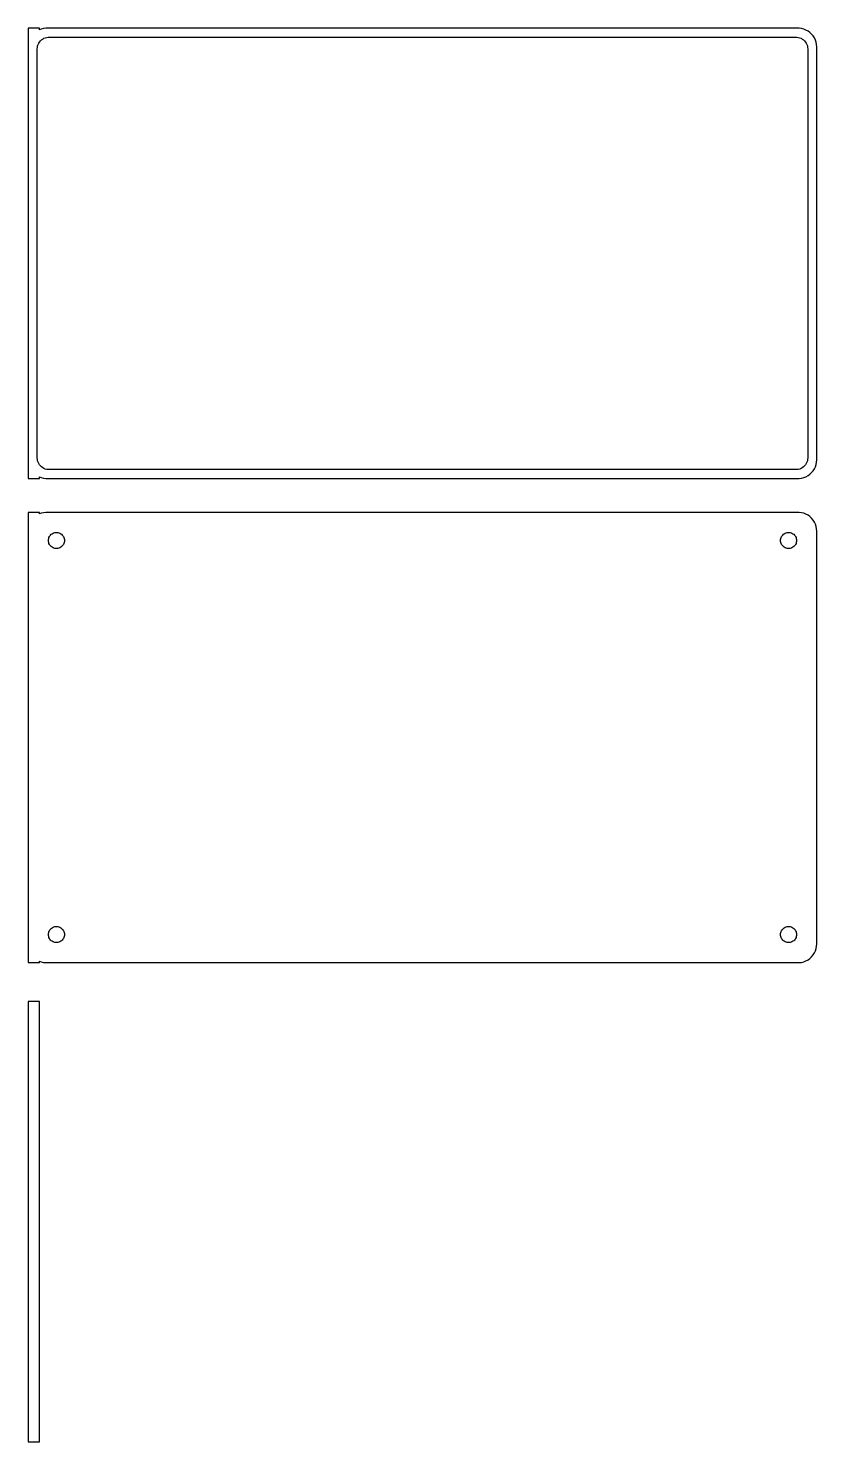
# Model space of a CAD drawing. Header units: metres. Extents: x -105 to 105, y 70 to 447.
import ezdxf

# ---------------------------------------------------------------- set-up
doc = ezdxf.new("R2010")
doc.units = ezdxf.units.M

msp = doc.modelspace()

# ---------------------------------------------------------------- linework, layer by layer
for p, q in [((-102, 446.99), (-105, 446.99)), ((-105, 446.99), (-105, 327.01)), ((-102, 446.575), (-102, 446.99)), ((-101.545, 446.755), (-102, 446.575)), ((-100.937, 446.911), (-101.545, 446.755)), ((-100.314, 446.99), (-100.937, 446.911)), ((-100.825, 444.317), (-100.462, 444.461)), ((-100.462, 444.461), (-100.083, 444.558)), ((100.314, 446.99), (-100.314, 446.99)), ((-100.083, 444.558), (-99.6955, 444.607)), ((-99.6955, 444.607), (99.6955, 444.607)), ((99.6955, 444.607), (100.083, 444.558)), ((100.083, 444.558), (100.462, 444.461)), ((100.937, 446.911), (100.314, 446.99)), ((100.462, 444.461), (100.825, 444.317)), ((101.545, 446.755), (100.937, 446.911)), ((102.129, 446.524), (101.545, 446.755)), ((102.679, 446.222), (102.129, 446.524)), ((103.187, 445.853), (102.679, 446.222)), ((103.645, 445.423), (103.187, 445.853)), ((104.045, 444.939), (103.645, 445.423)), ((104.382, 444.409), (104.045, 444.939)), ((-102.613, 441.5), (-102.588, 441.89)), ((-102.613, 332.5), (-102.613, 441.5)), ((-102.588, 441.89), (-102.515, 442.274)), ((-102.515, 442.274), (-102.394, 442.646)), ((-102.394, 442.646), (-102.228, 443)), ((-102.228, 443), (-102.018, 443.33)), ((-102.018, 443.33), (-101.769, 443.631)), ((-101.769, 443.631), (-101.484, 443.899)), ((-101.484, 443.899), (-101.168, 444.128)), ((-101.168, 444.128), (-100.825, 444.317)), ((100.825, 444.317), (101.168, 444.128)), ((101.168, 444.128), (101.484, 443.899)), ((101.484, 443.899), (101.769, 443.631)), ((101.769, 443.631), (102.018, 443.33)), ((102.018, 443.33), (102.228, 443)), ((102.228, 443), (102.394, 442.646)), ((102.394, 442.646), (102.515, 442.274)), ((102.515, 442.274), (102.588, 441.89)), ((102.588, 441.89), (102.613, 441.5)), ((102.613, 441.5), (102.613, 332.5)), ((104.649, 443.841), (104.382, 444.409)), ((104.843, 443.243), (104.649, 443.841)), ((104.961, 442.627), (104.843, 443.243)), ((105, 442), (104.961, 442.627)), ((105, 332), (105, 442)), ((-102.588, 332.11), (-102.613, 332.5)), ((-102.515, 331.726), (-102.588, 332.11)), ((-102.394, 331.354), (-102.515, 331.726)), ((102.515, 331.726), (102.394, 331.354)), ((102.588, 332.11), (102.515, 331.726)), ((102.613, 332.5), (102.588, 332.11)), ((104.961, 331.373), (105, 332)), ((-102.228, 331), (-102.394, 331.354)), ((-102.018, 330.67), (-102.228, 331)), ((-101.769, 330.369), (-102.018, 330.67)), ((-101.484, 330.101), (-101.769, 330.369)), ((-101.168, 329.872), (-101.484, 330.101)), ((-100.825, 329.683), (-101.168, 329.872)), ((-100.462, 329.539), (-100.825, 329.683)), ((-100.083, 329.442), (-100.462, 329.539)), ((-99.6955, 329.393), (-100.083, 329.442)), ((99.6955, 329.393), (-99.6955, 329.393)), ((100.083, 329.442), (99.6955, 329.393)), ((100.462, 329.539), (100.083, 329.442)), ((100.825, 329.683), (100.462, 329.539)), ((101.168, 329.872), (100.825, 329.683)), ((101.484, 330.101), (101.168, 329.872)), ((101.769, 330.369), (101.484, 330.101)), ((102.018, 330.67), (101.769, 330.369)), ((102.228, 331), (102.018, 330.67)), ((102.129, 327.476), (102.679, 327.778)), ((102.394, 331.354), (102.228, 331)), ((102.679, 327.778), (103.187, 328.147)), ((103.187, 328.147), (103.645, 328.577)), ((103.645, 328.577), (104.045, 329.061)), ((104.045, 329.061), (104.382, 329.591)), ((104.382, 329.591), (104.649, 330.159)), ((104.649, 330.159), (104.843, 330.757)), ((104.843, 330.757), (104.961, 331.373)), ((-105, 327.01), (-102, 327.01)), ((-102, 327.425), (-101.545, 327.245)), ((-102, 327.01), (-102, 327.425)), ((-101.545, 327.245), (-100.937, 327.089)), ((-100.937, 327.089), (-100.314, 327.01)), ((-100.314, 327.01), (100.314, 327.01)), ((100.314, 327.01), (100.937, 327.089)), ((100.937, 327.089), (101.545, 327.245)), ((101.545, 327.245), (102.129, 327.476)), ((-102, 317.979), (-105, 317.979)), ((-105, 317.979), (-105, 198.021)), ((-102, 317.575), (-102, 317.979)), ((-101.545, 317.755), (-102, 317.575)), ((-100.937, 317.911), (-101.545, 317.755)), ((-100.314, 317.99), (-100.937, 317.911)), ((100.314, 317.99), (-100.314, 317.99)), ((100.937, 317.911), (100.314, 317.99)), ((101.545, 317.755), (100.937, 317.911)), ((102.129, 317.524), (101.545, 317.755)), ((102.679, 317.222), (102.129, 317.524)), ((103.187, 316.853), (102.679, 317.222)), ((103.645, 316.423), (103.187, 316.853)), ((104.045, 315.939), (103.645, 316.423)), ((-97.9001, 312.597), (-97.6341, 312.631)), ((-97.6341, 312.631), (-97.3659, 312.631)), ((-97.3659, 312.631), (-97.0999, 312.597)), ((97.0999, 312.597), (97.3659, 312.631)), ((97.3659, 312.631), (97.6341, 312.631)), ((97.6341, 312.631), (97.9001, 312.597)), ((104.382, 315.409), (104.045, 315.939)), ((104.649, 314.841), (104.382, 315.409)), ((104.843, 314.243), (104.649, 314.841)), ((104.961, 313.627), (104.843, 314.243)), ((105, 313), (104.961, 313.627)), ((105, 203), (105, 313)), ((-99.6353, 310.5), (-99.6185, 310.768)), ((-99.6185, 310.232), (-99.6353, 310.5)), ((-99.6185, 310.768), (-99.5682, 311.031)), ((-99.5682, 309.969), (-99.6185, 310.232)), ((-99.5682, 311.031), (-99.4853, 311.286)), ((-99.4853, 309.714), (-99.5682, 309.969)), ((-99.4853, 311.286), (-99.3712, 311.529)), ((-99.3712, 309.471), (-99.4853, 309.714)), ((-99.3712, 311.529), (-99.2275, 311.755)), ((-99.2275, 309.245), (-99.3712, 309.471)), ((-99.2275, 311.755), (-99.0566, 311.962)), ((-99.0566, 309.038), (-99.2275, 309.245)), ((-99.0566, 311.962), (-98.8611, 312.145)), ((-98.8611, 308.855), (-99.0566, 309.038)), ((-98.8611, 312.145), (-98.6441, 312.303)), ((-98.6441, 308.697), (-98.8611, 308.855)), ((-98.6441, 312.303), (-98.4092, 312.432)), ((-98.4092, 312.432), (-98.1598, 312.531)), ((-98.1598, 312.531), (-97.9001, 312.597)), ((-97.0999, 312.597), (-96.8401, 312.531)), ((-96.8401, 312.531), (-96.5908, 312.432)), ((-96.5908, 312.432), (-96.3559, 312.303)), ((-96.3559, 312.303), (-96.1389, 312.145)), ((-96.1389, 308.855), (-96.3559, 308.697)), ((-96.1389, 312.145), (-95.9434, 311.962)), ((-95.9434, 309.038), (-96.1389, 308.855)), ((-95.9434, 311.962), (-95.7725, 311.755)), ((-95.7725, 309.245), (-95.9434, 309.038)), ((-95.7725, 311.755), (-95.6288, 311.529)), ((-95.6288, 309.471), (-95.7725, 309.245)), ((-95.6288, 311.529), (-95.5146, 311.286)), ((-95.5146, 309.714), (-95.6288, 309.471)), ((-95.5146, 311.286), (-95.4318, 311.031)), ((-95.4318, 309.969), (-95.5146, 309.714)), ((-95.4318, 311.031), (-95.3815, 310.768)), ((-95.3815, 310.232), (-95.4318, 309.969)), ((-95.3815, 310.768), (-95.3647, 310.5)), ((-95.3647, 310.5), (-95.3815, 310.232)), ((95.3647, 310.5), (95.3815, 310.768)), ((95.3815, 310.232), (95.3647, 310.5)), ((95.3815, 310.768), (95.4318, 311.031)), ((95.4318, 309.969), (95.3815, 310.232)), ((95.4318, 311.031), (95.5146, 311.286)), ((95.5146, 309.714), (95.4318, 309.969)), ((95.5146, 311.286), (95.6288, 311.529)), ((95.6288, 309.471), (95.5146, 309.714)), ((95.6288, 311.529), (95.7725, 311.755)), ((95.7725, 309.245), (95.6288, 309.471)), ((95.7725, 311.755), (95.9434, 311.962)), ((95.9434, 309.038), (95.7725, 309.245)), ((95.9434, 311.962), (96.1389, 312.145)), ((96.1389, 308.855), (95.9434, 309.038)), ((96.1389, 312.145), (96.3559, 312.303)), ((96.3559, 308.697), (96.1389, 308.855)), ((96.3559, 312.303), (96.5908, 312.432)), ((96.5908, 312.432), (96.8401, 312.531)), ((96.8401, 312.531), (97.0999, 312.597)), ((97.9001, 312.597), (98.1598, 312.531)), ((98.1598, 312.531), (98.4092, 312.432)), ((98.4092, 312.432), (98.6441, 312.303)), ((98.6441, 312.303), (98.8611, 312.145)), ((98.8611, 308.855), (98.6441, 308.697)), ((98.8611, 312.145), (99.0566, 311.962)), ((99.0566, 309.038), (98.8611, 308.855)), ((99.0566, 311.962), (99.2275, 311.755)), ((99.2275, 309.245), (99.0566, 309.038)), ((99.2275, 311.755), (99.3712, 311.529)), ((99.3712, 309.471), (99.2275, 309.245)), ((99.3712, 311.529), (99.4853, 311.286)), ((99.4853, 309.714), (99.3712, 309.471)), ((99.4853, 311.286), (99.5682, 311.031)), ((99.5682, 309.969), (99.4853, 309.714)), ((99.5682, 311.031), (99.6185, 310.768)), ((99.6185, 310.232), (99.5682, 309.969)), ((99.6185, 310.768), (99.6353, 310.5)), ((99.6353, 310.5), (99.6185, 310.232)), ((-98.4092, 308.568), (-98.6441, 308.697)), ((-98.1598, 308.469), (-98.4092, 308.568)), ((-97.9001, 308.403), (-98.1598, 308.469)), ((-97.6341, 308.369), (-97.9001, 308.403)), ((-97.3659, 308.369), (-97.6341, 308.369)), ((-97.0999, 308.403), (-97.3659, 308.369)), ((-96.8401, 308.469), (-97.0999, 308.403)), ((-96.5908, 308.568), (-96.8401, 308.469)), ((-96.3559, 308.697), (-96.5908, 308.568)), ((96.5908, 308.568), (96.3559, 308.697)), ((96.8401, 308.469), (96.5908, 308.568)), ((97.0999, 308.403), (96.8401, 308.469)), ((97.3659, 308.369), (97.0999, 308.403)), ((97.6341, 308.369), (97.3659, 308.369)), ((97.9001, 308.403), (97.6341, 308.369)), ((98.1598, 308.469), (97.9001, 308.403)), ((98.4092, 308.568), (98.1598, 308.469)), ((98.6441, 308.697), (98.4092, 308.568)), ((-98.8611, 207.145), (-98.6441, 207.303)), ((-98.6441, 207.303), (-98.4092, 207.432)), ((-98.4092, 207.432), (-98.1598, 207.531)), ((-98.1598, 207.531), (-97.9001, 207.597)), ((-97.9001, 207.597), (-97.6341, 207.631)), ((-97.6341, 207.631), (-97.3659, 207.631)), ((-97.3659, 207.631), (-97.0999, 207.597)), ((-97.0999, 207.597), (-96.8401, 207.531)), ((-96.8401, 207.531), (-96.5908, 207.432)), ((-96.5908, 207.432), (-96.3559, 207.303)), ((-96.3559, 207.303), (-96.1389, 207.145)), ((96.1389, 207.145), (96.3559, 207.303)), ((96.3559, 207.303), (96.5908, 207.432)), ((96.5908, 207.432), (96.8401, 207.531)), ((96.8401, 207.531), (97.0999, 207.597)), ((97.0999, 207.597), (97.3659, 207.631)), ((97.3659, 207.631), (97.6341, 207.631)), ((97.6341, 207.631), (97.9001, 207.597)), ((97.9001, 207.597), (98.1598, 207.531)), ((98.1598, 207.531), (98.4092, 207.432)), ((98.4092, 207.432), (98.6441, 207.303)), ((98.6441, 207.303), (98.8611, 207.145)), ((-99.6353, 205.5), (-99.6185, 205.768)), ((-99.6185, 205.232), (-99.6353, 205.5)), ((-99.6185, 205.768), (-99.5682, 206.031)), ((-99.5682, 204.969), (-99.6185, 205.232)), ((-99.5682, 206.031), (-99.4853, 206.286)), ((-99.4853, 204.714), (-99.5682, 204.969)), ((-99.4853, 206.286), (-99.3712, 206.529)), ((-99.3712, 204.471), (-99.4853, 204.714)), ((-99.3712, 206.529), (-99.2275, 206.755)), ((-99.2275, 204.245), (-99.3712, 204.471)), ((-99.2275, 206.755), (-99.0566, 206.962)), ((-99.0566, 204.038), (-99.2275, 204.245)), ((-99.0566, 206.962), (-98.8611, 207.145)), ((-98.8611, 203.855), (-99.0566, 204.038)), ((-98.6441, 203.697), (-98.8611, 203.855)), ((-98.4092, 203.568), (-98.6441, 203.697)), ((-98.1598, 203.469), (-98.4092, 203.568)), ((-97.9001, 203.403), (-98.1598, 203.469)), ((-97.6341, 203.369), (-97.9001, 203.403)), ((-97.0999, 203.403), (-97.3659, 203.369)), ((-96.8401, 203.469), (-97.0999, 203.403)), ((-96.5908, 203.568), (-96.8401, 203.469)), ((-96.3559, 203.697), (-96.5908, 203.568)), ((-96.1389, 203.855), (-96.3559, 203.697)), ((-96.1389, 207.145), (-95.9434, 206.962)), ((-95.9434, 204.038), (-96.1389, 203.855)), ((-95.9434, 206.962), (-95.7725, 206.755)), ((-95.7725, 204.245), (-95.9434, 204.038)), ((-95.7725, 206.755), (-95.6288, 206.529)), ((-95.6288, 204.471), (-95.7725, 204.245)), ((-95.6288, 206.529), (-95.5146, 206.286)), ((-95.5146, 204.714), (-95.6288, 204.471)), ((-95.5146, 206.286), (-95.4318, 206.031)), ((-95.4318, 204.969), (-95.5146, 204.714)), ((-95.4318, 206.031), (-95.3815, 205.768)), ((-95.3815, 205.232), (-95.4318, 204.969)), ((-95.3815, 205.768), (-95.3647, 205.5)), ((-95.3647, 205.5), (-95.3815, 205.232)), ((95.3647, 205.5), (95.3815, 205.768)), ((95.3815, 205.232), (95.3647, 205.5)), ((95.3815, 205.768), (95.4318, 206.031)), ((95.4318, 204.969), (95.3815, 205.232)), ((95.4318, 206.031), (95.5146, 206.286)), ((95.5146, 204.714), (95.4318, 204.969)), ((95.5146, 206.286), (95.6288, 206.529)), ((95.6288, 204.471), (95.5146, 204.714)), ((95.6288, 206.529), (95.7725, 206.755)), ((95.7725, 204.245), (95.6288, 204.471)), ((95.7725, 206.755), (95.9434, 206.962)), ((95.9434, 204.038), (95.7725, 204.245)), ((95.9434, 206.962), (96.1389, 207.145)), ((96.1389, 203.855), (95.9434, 204.038)), ((96.3559, 203.697), (96.1389, 203.855)), ((96.5908, 203.568), (96.3559, 203.697)), ((96.8401, 203.469), (96.5908, 203.568)), ((97.0999, 203.403), (96.8401, 203.469)), ((97.3659, 203.369), (97.0999, 203.403)), ((97.9001, 203.403), (97.6341, 203.369)), ((98.1598, 203.469), (97.9001, 203.403)), ((98.4092, 203.568), (98.1598, 203.469)), ((98.6441, 203.697), (98.4092, 203.568)), ((98.8611, 203.855), (98.6441, 203.697)), ((98.8611, 207.145), (99.0566, 206.962)), ((99.0566, 204.038), (98.8611, 203.855)), ((99.0566, 206.962), (99.2275, 206.755)), ((99.2275, 204.245), (99.0566, 204.038)), ((99.2275, 206.755), (99.3712, 206.529)), ((99.3712, 204.471), (99.2275, 204.245)), ((99.3712, 206.529), (99.4853, 206.286)), ((99.4853, 204.714), (99.3712, 204.471)), ((99.4853, 206.286), (99.5682, 206.031)), ((99.5682, 204.969), (99.4853, 204.714)), ((99.5682, 206.031), (99.6185, 205.768)), ((99.6185, 205.232), (99.5682, 204.969)), ((99.6185, 205.768), (99.6353, 205.5)), ((99.6353, 205.5), (99.6185, 205.232)), ((-97.3659, 203.369), (-97.6341, 203.369)), ((97.6341, 203.369), (97.3659, 203.369)), ((103.645, 199.577), (104.045, 200.061)), ((104.045, 200.061), (104.382, 200.591)), ((104.382, 200.591), (104.649, 201.159)), ((104.649, 201.159), (104.843, 201.757)), ((104.843, 201.757), (104.961, 202.373)), ((104.961, 202.373), (105, 203)), ((-105, 198.021), (-102, 198.021)), ((-102, 198.021), (-102, 198.425)), ((-102, 198.425), (-101.545, 198.245)), ((-101.545, 198.245), (-100.937, 198.089)), ((-100.937, 198.089), (-100.314, 198.01)), ((-100.314, 198.01), (100.314, 198.01)), ((100.314, 198.01), (100.937, 198.089)), ((100.937, 198.089), (101.545, 198.245)), ((101.545, 198.245), (102.129, 198.476)), ((102.129, 198.476), (102.679, 198.778)), ((102.679, 198.778), (103.187, 199.147)), ((103.187, 199.147), (103.645, 199.577)), ((-102, 187.653), (-105, 187.653)), ((-105, 187.653), (-105, 70.3474)), ((-102, 70.3474), (-102, 187.653)), ((-105, 70.3474), (-102, 70.3474))]:
    msp.add_line(p, q)

doc.saveas('drawing.dxf')
